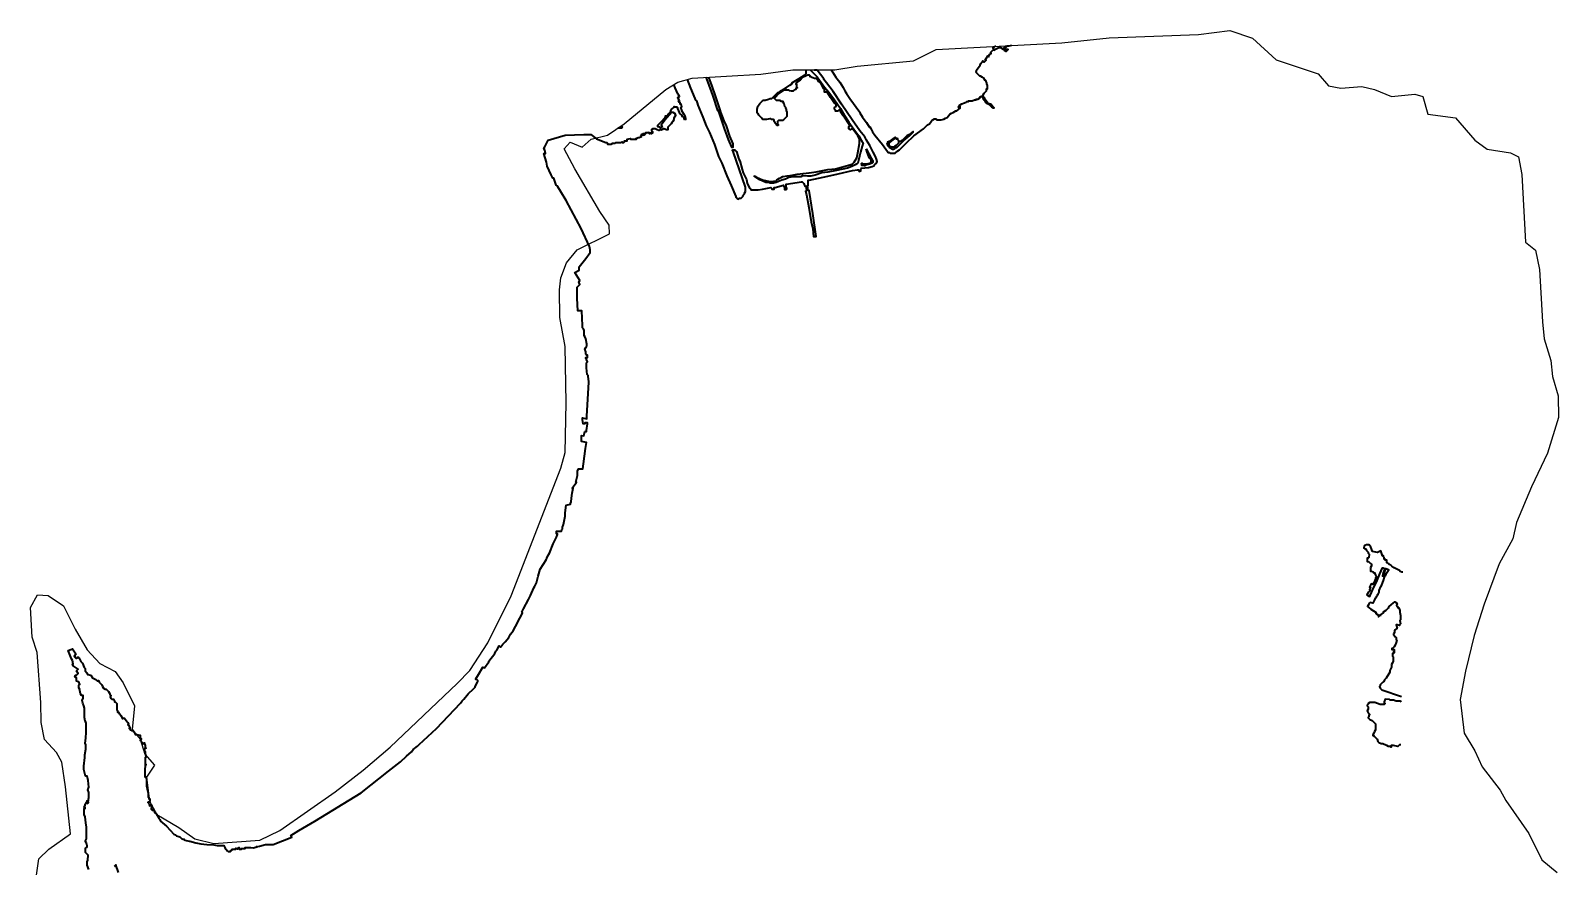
# Model space of a CAD drawing. Header units: metres. Extents: x 267365 to 277461, y 2088854 to 2108025.
# Drawn here: x 269887 to 277061, y 2104100 to 2108025 of the extents above; entities that cross this region are included whole.
import ezdxf

# ---------------------------------------------------------------- set-up
doc = ezdxf.new("R2010")
doc.units = ezdxf.units.M
doc.layers.add('HIGH TIDE LINE', color=7, linetype='Continuous', true_color=0xff00c5)
doc.layers.add('village', color=3, linetype='Continuous')

msp = doc.modelspace()

# ---------------------------------------------------------------- linework, layer by layer
at = {"color": 6}
msp.add_lwpolyline([(272926.1, 2107782.3), (272994, 2107801.8)], dxfattribs=at)
at = {"layer": 'HIGH TIDE LINE', "lineweight": 35}
for points in [[(273645.7, 2107841.1), (273651.9, 2107830.5), (273667.6, 2107806.4), (273687.3, 2107782.3), (273702.9, 2107758.2), (273710.7, 2107742.2), (273718.5, 2107730.1), (273730.2, 2107710.1), (273734.2, 2107706), (273781.3, 2107641.8), (273781.2, 2107637.8), (273792.9, 2107617.7), (273796.9, 2107613.7), (273812.6, 2107593.6), (273824.3, 2107573.5), (273828.3, 2107573.5), (273832.2, 2107565.5), (273840, 2107549.5), (273851.7, 2107533.4), (273887.1, 2107489.2), (273910.6, 2107457), (273914.5, 2107453), (273918.5, 2107453), (273922.5, 2107448.9), (273926.4, 2107448.9), (273930.4, 2107448.8), (273934.4, 2107448.8), (273938.4, 2107448.7), (273942.4, 2107448.7), (273946.4, 2107448.7), (273958.4, 2107460.5), (273966.5, 2107464.4), (273998.7, 2107495.9), (274034.9, 2107531.3), (274079.1, 2107562.7), (274087.2, 2107570.6), (274095.2, 2107578.4), (274099.2, 2107582.4), (274107.2, 2107586.3), (274115.3, 2107598.1), (274119.4, 2107602.1), (274123.4, 2107606), (274131.4, 2107609.9), (274135.4, 2107609.8), (274143.3, 2107605.8), (274155.3, 2107605.6), (274163.2, 2107605.6), (274175.2, 2107609.4), (274183.2, 2107613.3), (274191.2, 2107617.2), (274203.4, 2107633), (274211.4, 2107636.9), (274219.4, 2107640.8), (274231.4, 2107648.6), (274235.4, 2107648.6), (274251.5, 2107660.3), (274251.5, 2107664.3), (274247.5, 2107660.4), (274243.6, 2107668.4), (274251.6, 2107668.3), (274247.6, 2107672.3), (274251.7, 2107676.3), (274259.7, 2107680.1), (274267.7, 2107684), (274279.7, 2107687.9), (274283.7, 2107691.8), (274287.7, 2107691.8), (274291.7, 2107691.7), (274291.7, 2107695.7), (274295.7, 2107695.7), (274299.7, 2107695.6), (274307.6, 2107695.5), (274319.6, 2107699.4), (274327.6, 2107699.3), (274327.6, 2107703.3), (274335.6, 2107703.2), (274339.6, 2107707.1), (274343.6, 2107707.1), (274347.7, 2107715), (274351.7, 2107715), (274355.7, 2107714.9), (274359.6, 2107706.9), (274359.5, 2107702.9), (274363.5, 2107702.9), (274363.4, 2107698.9), (274367.4, 2107698.8), (274367.4, 2107694.9), (274371.3, 2107686.8), (274371.3, 2107686.8), (274375.3, 2107686.8), (274379.2, 2107682.8), (274387.1, 2107678.7), (274391.1, 2107674.7), (274398.9, 2107666.6), (274406.9, 2107662.5), (274410.8, 2107662.5), (274406.9, 2107666.5), (274403, 2107670.6), (274395.1, 2107678.6), (274383.2, 2107682.7), (274367.5, 2107702.8), (274367.5, 2107706.8), (274363.5, 2107706.9), (274363.6, 2107710.8), (274359.6, 2107714.9), (274355.7, 2107718.9), (274359.7, 2107722.8), (274363.8, 2107730.8), (274363.8, 2107730.8), (274363.8, 2107730.8), (274363.8, 2107730.8), (274367.8, 2107734.7), (274371.9, 2107738.6), (274375.9, 2107742.6), (274376, 2107750.5), (274380, 2107750.5), (274380, 2107754.5), (274380.1, 2107758.5), (274380.1, 2107762.4), (274380.1, 2107766.4), (274376.3, 2107774.4), (274376.3, 2107778.4), (274372.5, 2107790.4), (274368.5, 2107790.5), (274360.6, 2107802.5), (274356.7, 2107806.5), (274352.7, 2107806.6), (274348.8, 2107810.6), (274344.8, 2107810.6), (274329.1, 2107826.8), (274325.1, 2107830.8), (274329.1, 2107834.7), (274329.2, 2107838.7), (274345.4, 2107862.4), (274349.5, 2107870.4), (274357.6, 2107882.2), (274361.5, 2107878.2), (274365.5, 2107878.1), (274373.5, 2107886), (274369.6, 2107886.1), (274373.6, 2107894), (274381.7, 2107905.8), (274385.7, 2107901.8), (274385.7, 2107905.8), (274385.8, 2107909.8), (274389.7, 2107909.7), (274389.8, 2107913.7), (274397.8, 2107917.6), (274393.9, 2107921.6), (274397.9, 2107925.6), (274401.9, 2107929.5), (274410, 2107937.4), (274409.9, 2107933.4), (274417.9, 2107937.3), (274434, 2107945.1), (274437.9, 2107945), (274441.9, 2107945), (274453.8, 2107936.9), (274457.7, 2107932.9), (274465.6, 2107928.8), (274469.6, 2107928.7), (274473.6, 2107932.7), (274477.7, 2107936.6), (274473.7, 2107936.7), (274469.7, 2107936.7), (274465.7, 2107936.8), (274461.8, 2107940.8), (274457.8, 2107940.8), (274457.9, 2107944.8), (274461.8, 2107944.8), (274465.8, 2107944.7), (274465.9, 2107948.7), (274473.9, 2107952.6), (274481.8, 2107952.5), (274493.8, 2107956.4)], [(274418.1, 2107953.2), (274414.1, 2107949.3), (274410.1, 2107945.4), (274406, 2107941.4), (274406.1, 2107945.4), (274406.1, 2107949.4)], [(272969.6, 2107794.8), (272985.9, 2107754.4), (273005.3, 2107706.3), (273009.2, 2107698.3), (273013.1, 2107694.3), (273017, 2107686.3), (273020.8, 2107674.3), (273044.1, 2107618.2), (273059.6, 2107578.2), (273075.1, 2107546.2), (273098.4, 2107490.2), (273117.7, 2107434.2), (273133.3, 2107402.1), (273156.5, 2107342.1), (273175.9, 2107298), (273199.2, 2107246), (273199.2, 2107242), (273203.1, 2107238), (273211, 2107233.9), (273215, 2107237.8), (273219, 2107237.8), (273223, 2107237.8), (273227, 2107241.7), (273231.1, 2107245.6), (273231.1, 2107249.6), (273235.1, 2107253.6), (273239.2, 2107257.5), (273239.2, 2107261.5), (273243.3, 2107269.4), (273243.4, 2107277.4), (273243.5, 2107289.3), (273185.7, 2107457.3), (273181.7, 2107461.3), (273185.8, 2107465.3), (273189.7, 2107465.2), (273193.7, 2107465.2), (273193.7, 2107461.2), (273197.7, 2107461.1), (273201.6, 2107457.1), (273213.1, 2107421.1), (273217, 2107413.1), (273228.5, 2107373.1), (273232.3, 2107357.2), (273247.9, 2107325.1), (273251.7, 2107309.1), (273263.4, 2107285.1), (273267.3, 2107281.1), (273271.2, 2107277), (273275.2, 2107277), (273279.2, 2107277), (273303.1, 2107276.7), (273323.1, 2107280.4), (273363, 2107288), (273366.9, 2107283.9), (273366.9, 2107279.9), (273370.9, 2107279.9), (273374.8, 2107279.9), (273378.8, 2107279.8), (273378.9, 2107283.8), (273378.9, 2107287.8), (273382.9, 2107287.7), (273422.9, 2107299.2), (273422.8, 2107295.2), (273426.7, 2107287.2), (273426.6, 2107279.3), (273434.6, 2107279.2), (273438.6, 2107283.1), (273434.7, 2107291.1), (273434.8, 2107299.1), (273434.9, 2107303.1), (273506.7, 2107314.2), (273510.7, 2107314.2), (273514.6, 2107310.1), (273518.5, 2107306.1), (273522.4, 2107294.1), (273526.4, 2107294.1), (273530.1, 2107274.1), (273526.1, 2107270.2), (273529.9, 2107254.2), (273541.2, 2107194.3), (273552.3, 2107126.5), (273560, 2107094.5), (273563.5, 2107058.6), (273575.5, 2107058.5), (273560.8, 2107166.2), (273542.1, 2107274), (273538.1, 2107274), (273534.4, 2107298), (273538.4, 2107297.9), (273538.4, 2107301.9), (273538.5, 2107313.9), (273538.6, 2107317.8), (273538.6, 2107321.8), (273542.6, 2107321.8), (273630.5, 2107340.7), (273678.4, 2107352.1), (273746.3, 2107367.3), (273770.2, 2107371), (273774.2, 2107370.9), (273778.1, 2107366.9), (273778.1, 2107362.9), (273786.1, 2107366.8), (273786.1, 2107370.8), (273786.2, 2107378.8), (273822.1, 2107382.3), (273838.1, 2107386.1), (273846.1, 2107390), (273850.1, 2107394), (273858.2, 2107401.9), (273862.3, 2107409.8), (273858.4, 2107421.8), (273854.6, 2107433.8), (273842.9, 2107453.8), (273827.3, 2107485.9), (273811.6, 2107509.9), (273803.8, 2107526), (273780.3, 2107554.1), (273745, 2107606.3), (273694, 2107678.6), (273654.9, 2107738.8), (273623.5, 2107779), (273611.7, 2107795.1), (273611.8, 2107799), (273580.4, 2107839.2), (273576.4, 2107839.3), (273572.4, 2107839.3), (273568.4, 2107839.4), (273567.9, 2107840.5)], [(273547.6, 2107840.3), (273548.5, 2107839.6), (273564.2, 2107823.5), (273580, 2107807.4), (273591.8, 2107791.3), (273615.3, 2107759.2), (273634.9, 2107735), (273662.4, 2107698.9), (273689.8, 2107658.7), (273709.4, 2107626.6), (273728.9, 2107594.5), (273752.5, 2107562.4), (273776, 2107530.3), (273787.7, 2107510.2), (273791.6, 2107502.2), (273795.6, 2107498.2), (273791.4, 2107482.3), (273783.1, 2107454.5), (273778.9, 2107434.6), (273774.7, 2107414.8), (273770.6, 2107402.8), (273766.5, 2107398.9), (273758.5, 2107395), (273742.5, 2107387.2), (273722.5, 2107379.5), (273670.6, 2107368.1), (273630.7, 2107360.6), (273602.8, 2107356.9), (273570.8, 2107345.4), (273550.8, 2107341.6), (273534.9, 2107341.8), (273515, 2107342), (273511, 2107342.1), (273503, 2107338.2), (273491, 2107338.3), (273471.1, 2107338.5), (273447.2, 2107334.8), (273431.1, 2107327), (273415.2, 2107323.2), (273399.1, 2107315.4), (273387.2, 2107311.6), (273375.2, 2107307.7), (273367.2, 2107307.8), (273359.2, 2107307.9), (273351.3, 2107312), (273339.4, 2107312.1), (273311.6, 2107324.4), (273283.9, 2107340.6), (273287.9, 2107340.6), (273295.8, 2107336.5), (273323.6, 2107324.3), (273343.4, 2107320), (273363.3, 2107315.8), (273387.2, 2107319.6), (273391.3, 2107323.5), (273395.3, 2107327.4), (273403.3, 2107331.3), (273411.3, 2107335.2), (273419.3, 2107339.1), (273439.3, 2107342.9), (273463.2, 2107346.6), (273487.2, 2107350.3), (273515.1, 2107354), (273543, 2107357.6), (273574.9, 2107361.2), (273630.8, 2107372.6), (273666.7, 2107376.1), (273722.6, 2107391.4), (273738.6, 2107395.2), (273746.6, 2107399.1), (273750.7, 2107403.1), (273754.7, 2107407), (273758.8, 2107414.9), (273766.9, 2107426.8), (273771.1, 2107450.6), (273779.6, 2107494.4), (273779.7, 2107502.3), (273779.8, 2107514.3), (273772, 2107530.3), (273748.5, 2107562.5), (273744.5, 2107562.5), (273740.5, 2107562.5), (273736.5, 2107558.6), (273732.6, 2107562.6), (273728.6, 2107562.7), (273728.6, 2107566.7), (273728.7, 2107570.6), (273728.7, 2107574.6), (273736.7, 2107578.5), (273732.8, 2107582.5), (273709.3, 2107618.7), (273701.4, 2107626.7), (273697.5, 2107630.8), (273697.5, 2107634.7), (273693.6, 2107638.8), (273689.7, 2107646.8), (273689.7, 2107650.8), (273685.8, 2107650.8), (273681.8, 2107650.9), (273677.7, 2107646.9), (273673.8, 2107647), (273669.8, 2107647), (273665.8, 2107647), (273665.8, 2107651), (273661.9, 2107655.1), (273662, 2107659), (273662, 2107663), (273666, 2107667), (273670.1, 2107670.9), (273670.1, 2107674.9), (273670.1, 2107678.9), (273662.2, 2107682.9), (273642.6, 2107711.1), (273627, 2107735.1), (273623, 2107735.2), (273619, 2107735.2), (273615, 2107735.3), (273615.1, 2107739.3), (273615.1, 2107743.2), (273615.2, 2107747.2), (273611.2, 2107751.2), (273599.5, 2107775.3), (273591.7, 2107783.3), (273587.7, 2107783.4), (273583.8, 2107791.4), (273579.9, 2107795.4), (273575.9, 2107799.5), (273568, 2107799.5), (273560, 2107803.6), (273556, 2107803.7), (273552.1, 2107807.7), (273548.1, 2107807.7), (273548.2, 2107811.7), (273544.2, 2107815.7), (273540.3, 2107815.8), (273536.3, 2107815.8), (273528.3, 2107811.9), (273512.2, 2107804.2), (273500.2, 2107792.3), (273484.1, 2107780.6), (273480, 2107772.7), (273484, 2107772.6), (273484, 2107768.6), (273483.9, 2107764.6), (273483.9, 2107760.7), (273487.8, 2107756.6), (273479.8, 2107752.7), (273479.7, 2107748.8), (273471.7, 2107744.9), (273467.7, 2107740.9), (273459.7, 2107741), (273451.8, 2107741.1), (273447.8, 2107745.1), (273439.9, 2107745.2), (273427.9, 2107745.4), (273423.9, 2107745.4), (273419.9, 2107741.5), (273411.9, 2107737.6), (273399.9, 2107729.7), (273383.7, 2107710), (273379.7, 2107706.1), (273383.6, 2107702), (273387.6, 2107698), (273395.5, 2107697.9), (273403.5, 2107697.8), (273411.4, 2107693.8), (273419.4, 2107693.7), (273419.3, 2107689.7), (273423.2, 2107681.7), (273427.1, 2107669.7), (273431, 2107665.6), (273431, 2107661.7), (273434.9, 2107657.6), (273434.8, 2107649.7), (273438.7, 2107641.7), (273438.7, 2107637.7), (273438.6, 2107633.7), (273438.6, 2107629.7), (273438.5, 2107625.7), (273438.5, 2107621.7), (273434.4, 2107617.8), (273426.4, 2107609.9), (273422.4, 2107606), (273418.3, 2107602.1), (273410.4, 2107602.1), (273406.4, 2107602.2), (273402.4, 2107602.2), (273398.4, 2107602.3), (273394.4, 2107598.3), (273394.3, 2107594.4), (273394.3, 2107590.4), (273394.3, 2107586.4), (273398.2, 2107582.4), (273394.2, 2107578.4), (273390.2, 2107582.5), (273386.3, 2107586.5), (273382.4, 2107590.5), (273382.4, 2107594.5), (273378.5, 2107598.5), (273378.5, 2107602.5), (273374.6, 2107606.5), (273366.6, 2107606.6), (273362.7, 2107610.7), (273358.7, 2107610.7), (273342.7, 2107606.9), (273334.7, 2107607), (273326.8, 2107607.1), (273322.8, 2107611.1), (273318.9, 2107615.1), (273315, 2107619.2), (273307.1, 2107627.2), (273303.2, 2107635.2), (273299.3, 2107639.3), (273299.3, 2107647.2), (273299.4, 2107655.2), (273299.5, 2107663.2), (273299.6, 2107667.1), (273311.7, 2107682.9), (273315.7, 2107686.9), (273323.8, 2107694.8), (273327.8, 2107698.7), (273335.8, 2107698.6), (273351.8, 2107702.4), (273359.8, 2107706.3), (273367.7, 2107706.2), (273371.8, 2107710.1), (273375.7, 2107710.1), (273375.8, 2107714.1), (273379.8, 2107718), (273387.9, 2107725.9), (273395.9, 2107733.8), (273403.9, 2107737.7), (273408, 2107741.6), (273428, 2107753.3), (273436, 2107757.2), (273452.1, 2107769), (273460.1, 2107772.9), (273464.2, 2107780.8), (273496.3, 2107800.4), (273520.3, 2107816), (273528.4, 2107823.9), (273528.4, 2107827.9), (273528.5, 2107831.9), (273528.6, 2107839.8), (273528.6, 2107840.2)], [(270160, 2104085.5), (270152.3, 2104105.5), (270152.4, 2104113.4), (270152.4, 2104117.4), (270152.4, 2104121.4), (270156.5, 2104129.3), (270156.8, 2104153.2), (270152.9, 2104157.2), (270145, 2104165.3), (270145, 2104169.3), (270145.1, 2104177.2), (270145.2, 2104185.2), (270149.2, 2104189.2), (270153.3, 2104193.1), (270153.3, 2104197.1), (270149.5, 2104209.1), (270145.6, 2104217.1), (270145.6, 2104221.1), (270149.7, 2104229), (270150.3, 2104284.8), (270146.6, 2104304.7), (270142.9, 2104332.6), (270139.1, 2104344.6), (270139.1, 2104348.6), (270139.2, 2104356.6), (270139.2, 2104360.6), (270139.3, 2104368.5), (270139.4, 2104372.5), (270143.3, 2104372.5), (270143.4, 2104376.5), (270139.4, 2104376.5), (270143.5, 2104388.4), (270143.6, 2104392.4), (270147.6, 2104396.3), (270147.6, 2104400.3), (270151.6, 2104396.3), (270159.6, 2104400.2), (270155.6, 2104400.2), (270151.7, 2104408.2), (270155.7, 2104408.2), (270159.7, 2104408.1), (270159.8, 2104416.1), (270159.9, 2104424.1), (270159.9, 2104428.1), (270160.1, 2104448), (270156.3, 2104460), (270160.4, 2104471.9), (270156.8, 2104503.8), (270153, 2104523.8), (270145.1, 2104523.8), (270137.5, 2104555.8), (270137.5, 2104559.8), (270137.6, 2104563.8), (270137.6, 2104571.7), (270142.1, 2104611.5), (270142.2, 2104623.5), (270146.5, 2104651.3), (270146.7, 2104671.2), (270142.8, 2104679.2), (270147.1, 2104703.1), (270147.4, 2104731), (270147.6, 2104750.9), (270147.8, 2104766.8), (270147.9, 2104774.8), (270144, 2104782.8), (270140.2, 2104798.8), (270140.4, 2104810.7), (270140.5, 2104826.7), (270140.7, 2104842.6), (270136.9, 2104854.6), (270133, 2104866.6), (270129.2, 2104878.6), (270133.3, 2104890.5), (270133.4, 2104898.5), (270133.4, 2104902.4), (270125.5, 2104902.5), (270121.6, 2104910.5), (270117.8, 2104926.5), (270117.8, 2104930.5), (270113.9, 2104938.5), (270114, 2104942.5), (270114.1, 2104950.5), (270118.1, 2104954.4), (270114.2, 2104966.4), (270110.3, 2104966.4), (270102.3, 2104970.5), (270102.4, 2104974.5), (270102.5, 2104982.5), (270102.5, 2104986.4), (270098.5, 2104986.5), (270094.6, 2104994.5), (270098.7, 2104998.4), (270102.7, 2104998.4), (270110.7, 2105006.3), (270102.9, 2105018.3), (270110.9, 2105026.2), (270087.2, 2105042.4), (270083.3, 2105050.4), (270087.3, 2105050.4), (270083.5, 2105066.3), (270079.6, 2105074.4), (270064.1, 2105114.4), (270076.1, 2105118.2), (270084.1, 2105122.1), (270099.8, 2105098), (270091.7, 2105086.2), (270095.7, 2105086.1), (270095.6, 2105082.1), (270099.6, 2105078.1), (270103.6, 2105078.1), (270107.6, 2105082), (270111.6, 2105082), (270115.5, 2105077.9), (270123.3, 2105061.9), (270131.2, 2105053.8), (270138.9, 2105033.8), (270142.8, 2105029.8), (270142.7, 2105017.9), (270150.6, 2105009.8), (270154.5, 2105001.8), (270170.4, 2104997.6), (270178.2, 2104985.6), (270194, 2104977.4), (270201.9, 2104969.4), (270205.9, 2104973.3), (270209.8, 2104965.3), (270217.7, 2104957.3), (270221.6, 2104953.2), (270225.5, 2104945.2), (270229.4, 2104937.2), (270237.3, 2104933.1), (270241.3, 2104933.1), (270245.3, 2104929.1), (270249.2, 2104925), (270253.1, 2104921), (270257, 2104913), (270260.9, 2104905), (270264.9, 2104900.9), (270260.8, 2104897), (270264.7, 2104889), (270268.7, 2104885), (270276.6, 2104884.9), (270280.5, 2104876.9), (270280.5, 2104872.9), (270284.5, 2104872.8), (270288.4, 2104868.8), (270292.3, 2104864.8), (270292.3, 2104860.8), (270292.2, 2104856.8), (270292.1, 2104844.9), (270292, 2104836.9), (270296, 2104832.9), (270295.9, 2104824.9), (270299.8, 2104824.9), (270303.7, 2104816.8), (270307.7, 2104812.8), (270311.6, 2104808.8), (270319.4, 2104796.7), (270319.4, 2104792.8), (270319.4, 2104796.7), (270323.4, 2104796.7), (270327.4, 2104796.7), (270335.2, 2104784.6), (270343.1, 2104776.6), (270347, 2104768.5), (270343, 2104764.6), (270347, 2104764.6), (270354.7, 2104748.5), (270350.8, 2104748.6), (270358.6, 2104740.5), (270362.6, 2104736.5), (270366.6, 2104740.4), (270370.5, 2104732.4), (270374.4, 2104728.4), (270378.4, 2104724.4), (270378.3, 2104720.4), (270382.3, 2104720.3), (270386.3, 2104720.3), (270398.2, 2104716.2), (270402.2, 2104716.1), (270402.1, 2104712.1), (270402, 2104700.2), (270406, 2104700.2), (270405.9, 2104696.2), (270401.9, 2104692.2), (270405.8, 2104688.2), (270409.8, 2104684.2), (270409.7, 2104676.2), (270413.7, 2104676.2), (270421.7, 2104680.1), (270421.6, 2104676.1), (270425.5, 2104668.1), (270425.4, 2104660.1), (270429.4, 2104656.1), (270421.4, 2104652.2), (270421.3, 2104644.2), (270425.2, 2104640.2), (270425.2, 2104636.2), (270425.1, 2104628.2), (270429, 2104620.2), (270428.9, 2104612.2), (270424.9, 2104612.3), (270424.8, 2104608.3), (270424.8, 2104604.3), (270424.7, 2104592.4), (270424.5, 2104580.4), (270428.5, 2104580.4), (270428.5, 2104576.4), (270424.5, 2104576.4), (270424.2, 2104552.5), (270424.1, 2104544.6), (270424.1, 2104540.6), (270424, 2104536.6), (270424, 2104532.6), (270423.9, 2104528.6), (270423.9, 2104524.7), (270423.9, 2104520.7), (270427.8, 2104520.6), (270427.8, 2104516.6), (270431.7, 2104512.6), (270431.7, 2104508.6), (270431.5, 2104496.7), (270431.5, 2104488.7), (270431.4, 2104480.8), (270431.3, 2104476.8), (270435.2, 2104464.8), (270438.9, 2104444.8), (270438.9, 2104440.8), (270438.8, 2104436.8), (270438.7, 2104428.9), (270438.7, 2104424.9), (270442.7, 2104424.9), (270442.6, 2104416.9), (270446.6, 2104416.8), (270446.4, 2104404.9), (270438.4, 2104401), (270442.4, 2104397), (270446.2, 2104385), (270454.2, 2104388.9), (270458.2, 2104384.8), (270454.1, 2104380.9), (270454.1, 2104376.9), (270454, 2104372.9), (270454, 2104369), (270458, 2104368.9), (270457.9, 2104364.9), (270461.9, 2104364.9), (270465.9, 2104364.8), (270469.8, 2104356.8), (270469.7, 2104352.8), (270477.6, 2104344.8), (270485.5, 2104332.7), (270489.3, 2104324.7), (270493.3, 2104320.7), (270497.2, 2104312.7), (270524.8, 2104288.5), (270560.2, 2104252.2), (270568.1, 2104248.1), (270572.1, 2104244.1), (270584, 2104240), (270588, 2104239.9), (270595.8, 2104231.9), (270603.8, 2104227.8), (270607.7, 2104227.8), (270611.7, 2104223.7), (270631.5, 2104219.5), (270635.5, 2104219.5), (270663.3, 2104211.2), (270687.2, 2104207), (270715, 2104202.7), (270746.9, 2104202.3), (270762.7, 2104198.1), (270782.7, 2104197.9), (270794.6, 2104197.8), (270798.5, 2104189.8), (270802.4, 2104181.7), (270806.3, 2104177.7), (270810.3, 2104173.7), (270814.2, 2104169.7), (270818.2, 2104169.6), (270822.2, 2104169.6), (270826.2, 2104169.5), (270826.2, 2104173.5), (270834.2, 2104177.4), (270834.3, 2104181.4), (270838.2, 2104181.3), (270842.2, 2104181.3), (270846.2, 2104181.2), (270850.2, 2104181.2), (270850.2, 2104185.2), (270854.2, 2104185.1), (270858.2, 2104185.1), (270858.2, 2104181.1), (270858.2, 2104185.1), (270866.2, 2104189), (270866.1, 2104181), (270870.1, 2104181), (270878.1, 2104180.9), (270878.1, 2104184.9), (270886.1, 2104184.8), (270890.1, 2104184.7), (270894, 2104184.7), (270894.1, 2104188.7), (270906, 2104188.5), (270910, 2104188.5), (270914, 2104188.4), (270918, 2104188.4), (270922, 2104188.4), (270933.9, 2104188.2), (270949.9, 2104192), (270945.9, 2104192.1), (270961.9, 2104195.9), (270989.9, 2104203.5), (271005.8, 2104203.3), (271025.7, 2104203.1), (271113.7, 2104238), (271109.8, 2104246), (271145.9, 2104269.5), (271222.1, 2104312.4), (271438.7, 2104445.4), (271567.3, 2104547.5), (271623.6, 2104590.7), (271651.8, 2104618.3), (271675.9, 2104637.9), (271684, 2104649.8), (271704.1, 2104665.5), (271708.1, 2104669.4), (271712.2, 2104673.4), (271792.7, 2104748.2), (271905.5, 2104866.4), (271913.6, 2104878.3), (271921.7, 2104886.1), (271941.9, 2104909.8), (271966.1, 2104933.4), (271974.1, 2104941.3), (271974.2, 2104945.3), (271986.3, 2104965.1), (271986.4, 2104969.1), (271986.4, 2104973), (271982.5, 2104977.1), (271978.5, 2104977.1), (271978.5, 2104981.1), (271990.7, 2105000.9), (272011, 2105036.5), (272019, 2105032.4), (272039.2, 2105060.1), (272039.2, 2105064.1), (272067.5, 2105099.6), (272071.6, 2105111.5), (272075.7, 2105115.4), (272087.8, 2105135.2), (272091.8, 2105131.2), (272095.8, 2105131.2), (272103.9, 2105143), (272115.9, 2105154.8), (272132.1, 2105174.6), (272140.2, 2105190.4), (272152.4, 2105206.2), (272164.5, 2105226), (272184.9, 2105265.6), (272197.1, 2105289.4), (272193.2, 2105293.4), (272201.3, 2105309.2), (272225.7, 2105352.8), (272233.9, 2105372.6), (272250.3, 2105408.3), (272254.3, 2105416.2), (272262.5, 2105432), (272270.8, 2105463.8), (272279.1, 2105495.6), (272307.5, 2105539.1), (272307.6, 2105543.1), (272311.6, 2105547), (272315.7, 2105558.9), (272323.8, 2105570.8), (272340.2, 2105614.4), (272356.5, 2105646.1), (272360.6, 2105658), (272360.7, 2105662), (272356.7, 2105662), (272356.8, 2105666), (272356.8, 2105670), (272356.8, 2105674), (272360.8, 2105673.9), (272364.8, 2105673.9), (272368.8, 2105673.8), (272372.8, 2105673.8), (272376.8, 2105673.7), (272380.7, 2105673.7), (272380.8, 2105681.7), (272384.9, 2105685.6), (272384.9, 2105693.6), (272389.1, 2105705.5), (272397.5, 2105745.2), (272397.7, 2105761.2), (272402.1, 2105797), (272422, 2105800.7), (272422.1, 2105804.7), (272426.1, 2105812.6), (272426.3, 2105828.6), (272430.6, 2105852.4), (272434.8, 2105876.3), (272430.8, 2105876.3), (272447, 2105900), (272451.1, 2105904), (272447.1, 2105904), (272455.4, 2105935.8), (272455.6, 2105951.7), (272455.6, 2105955.7), (272459.8, 2105967.6), (272467.7, 2105967.5), (272471.7, 2105967.5), (272479.7, 2105967.4), (272483.9, 2105991.2), (272488.3, 2106027), (272492.7, 2106062.8), (272497, 2106090.7), (272473.1, 2106094.9), (272473.5, 2106122.8), (272485.4, 2106122.7), (272489.6, 2106142.6), (272493.6, 2106142.5), (272497.6, 2106142.5), (272497.6, 2106146.5), (272502, 2106178.3), (272502, 2106182.3), (272490.1, 2106182.4), (272490, 2106178.4), (272482.1, 2106178.5), (272478.3, 2106198.5), (272478.4, 2106206.4), (272498.3, 2106202.2), (272498.4, 2106214.2), (272508.2, 2106373.4), (272508.2, 2106377.4), (272504.5, 2106401.3), (272504.6, 2106405.3), (272500.6, 2106409.3), (272497, 2106441.3), (272497.3, 2106465.2), (272501.3, 2106469.1), (272497.4, 2106481.1), (272493.5, 2106485.1), (272493.6, 2106489.1), (272497.5, 2106489.1), (272501.5, 2106489), (272501.7, 2106501), (272497.7, 2106501), (272493.7, 2106505), (272493.9, 2106517), (272490, 2106529), (272494.1, 2106536.9), (272498.1, 2106540.8), (272498.2, 2106544.8), (272498.3, 2106552.8), (272494.5, 2106576.7), (272490.7, 2106584.8), (272486.8, 2106592.8), (272486.9, 2106600.7), (272486.9, 2106604.7), (272487, 2106616.7), (272483.1, 2106624.7), (272479.2, 2106628.7), (272479.3, 2106636.7), (272479.3, 2106640.7), (272476.1, 2106708.4), (272472.1, 2106708.5), (272456.2, 2106708.6), (272452.9, 2106768.4), (272453.4, 2106808.3), (272453.5, 2106820.2), (272465.6, 2106832), (272461.7, 2106844), (272465.8, 2106851.9), (272442.3, 2106888.1), (272462.4, 2106899.8), (272462.5, 2106915.7), (272494.9, 2106955.2), (272515.1, 2106982.9), (272515.2, 2106994.8), (272511.4, 2107010.8), (272472.5, 2107094.9), (272402.3, 2107227.1), (272375, 2107271.3), (272363.2, 2107291.3), (272359.3, 2107295.4), (272355.4, 2107299.4), (272343.8, 2107331.4), (272339.8, 2107331.4), (272332, 2107347.5), (272312.6, 2107387.5), (272308.8, 2107407.5), (272297.3, 2107447.5), (272305.3, 2107447.4), (272301.5, 2107463.3), (272297.6, 2107471.4), (272301.6, 2107479.3), (272317.9, 2107511), (272397.9, 2107534), (272485.5, 2107536.9), (272517.4, 2107536.6), (272545, 2107516.3), (272588.7, 2107499.9), (272592.7, 2107499.9), (272596.6, 2107495.8), (272596.5, 2107491.9), (272608.5, 2107491.7), (272612.5, 2107491.7), (272620.5, 2107495.6), (272624.5, 2107495.5), (272632.4, 2107495.4), (272636.5, 2107499.4), (272656.4, 2107499.2), (272664.4, 2107503), (272664.3, 2107499.1), (272672.3, 2107499), (272676.3, 2107502.9), (272676.4, 2107506.9), (272688.3, 2107506.8), (272688.4, 2107514.7), (272704.4, 2107518.5), (272704.3, 2107514.5), (272712.3, 2107514.5), (272720.3, 2107514.4), (272724.3, 2107514.3), (272732.2, 2107514.2), (272728.3, 2107518.3), (272740.3, 2107522.1), (272744.3, 2107522.1), (272752.3, 2107525.9), (272752.3, 2107529.9), (272756.3, 2107525.9), (272756.3, 2107529.9), (272756.3, 2107533.9), (272756.4, 2107537.9), (272760.3, 2107533.8), (272760.4, 2107537.8), (272764.4, 2107541.7), (272764.3, 2107533.8), (272772.3, 2107537.7), (272768.4, 2107541.7), (272772.4, 2107541.7), (272776.4, 2107541.6), (272776.4, 2107545.6), (272784.4, 2107545.5), (272788.3, 2107545.5), (272792.3, 2107545.4), (272788.3, 2107545.5), (272792.3, 2107545.4), (272792.3, 2107541.4), (272796.3, 2107541.4), (272796.3, 2107545.4), (272800.3, 2107545.3), (272800.2, 2107541.3), (272804.2, 2107541.3), (272804.3, 2107545.3), (272808.3, 2107545.2), (272808.3, 2107549.2), (272804.4, 2107553.2), (272804.4, 2107557.2), (272804.5, 2107561.2), (272808.4, 2107561.2), (272808.5, 2107565.1), (272812.5, 2107565.1), (272816.5, 2107565.1), (272820.4, 2107565), (272828.4, 2107560.9), (272836.3, 2107556.9), (272840.3, 2107556.8), (272844.3, 2107560.8), (272848.2, 2107556.7), (272852.2, 2107560.7), (272860.3, 2107564.6), (272872.2, 2107560.4), (272880.1, 2107560.4), (272880.2, 2107568.3), (272880.3, 2107572.3), (272884.3, 2107576.2), (272888.3, 2107580.2), (272896.4, 2107588.1), (272900.4, 2107596), (272904.5, 2107599.9), (272908.5, 2107607.8), (272908.6, 2107615.8), (272916.7, 2107627.7), (272912.8, 2107635.7), (272904.9, 2107639.7), (272897, 2107639.8), (272864.7, 2107604.3), (272856.6, 2107592.5), (272848.5, 2107580.6), (272852.4, 2107572.6), (272848.4, 2107568.7), (272844.4, 2107568.7), (272836.5, 2107572.8), (272832.5, 2107572.8), (272832.5, 2107576.8), (272832.6, 2107580.8), (272836.6, 2107584.7), (272840.6, 2107588.7), (272852.7, 2107600.5), (272868.9, 2107620.2), (272868.9, 2107624.2), (272872.9, 2107624.2), (272876.9, 2107624.1), (272876.9, 2107628.1), (272880.9, 2107632.1), (272885, 2107636), (272889, 2107639.9), (272893, 2107643.9), (272893.1, 2107647.8), (272893.1, 2107651.8), (272897.1, 2107655.8), (272901.2, 2107659.7), (272905.2, 2107663.6), (272909.2, 2107667.6), (272913.2, 2107667.5), (272917.2, 2107667.5), (272921.2, 2107667.4), (272921.1, 2107663.5), (272925.1, 2107663.4), (272925.1, 2107659.4), (272928.9, 2107647.4), (272932.8, 2107639.4), (272940.7, 2107631.4), (272944.6, 2107627.3), (272944.6, 2107623.4), (272952.5, 2107619.3), (272956.3, 2107607.3), (272960.4, 2107611.2), (272964.3, 2107607.2), (272964.4, 2107611.2), (272960.5, 2107623.2), (272952.7, 2107635.2), (272944.8, 2107647.3), (272944.9, 2107651.2), (272941, 2107663.2), (272945.1, 2107667.2), (272941.2, 2107679.2), (272937.2, 2107679.2), (272937.3, 2107683.2), (272937.3, 2107687.2), (272933.3, 2107687.2), (272929.5, 2107695.2), (272933.4, 2107695.2), (272929.5, 2107703.2), (272929.6, 2107707.2), (272925.6, 2107707.2), (272925.7, 2107711.2), (272933.7, 2107715.1), (272929.8, 2107723.1), (272925.8, 2107727.2), (272914.2, 2107755.2), (272907.8, 2107771.2)], [(273057.1, 2107805.3), (273065.9, 2107785.3), (273089.1, 2107721.3), (273112.2, 2107649.3), (273124.2, 2107653.2), (273104.9, 2107713.2), (273085.6, 2107769.2), (273077.9, 2107789.2), (273071.4, 2107806.1)], [(272657.2, 2107575.9), (272657.2, 2107574.8), (272661.2, 2107574.8), (272665.2, 2107574.7), (272661.1, 2107566.8), (272649.2, 2107567), (272649.2, 2107570.9)], [(276329.9, 2105481.5), (276325.9, 2105481.5), (276318, 2105485.6), (276314, 2105489.6), (276290.3, 2105501.9), (276278.4, 2105510), (276274.5, 2105514), (276266.6, 2105518.1), (276262.6, 2105522.1), (276258.7, 2105526.1), (276254.7, 2105526.2), (276254.8, 2105538.1), (276246.9, 2105538.2), (276246.9, 2105542.2), (276242.9, 2105542.2), (276243, 2105550.2), (276239.1, 2105554.2), (276239.1, 2105558.2), (276235.2, 2105558.3), (276227.5, 2105582.2), (276211.4, 2105574.5), (276187.6, 2105578.7), (276179.9, 2105598.7), (276172, 2105610.8), (276160.1, 2105610.9), (276152.1, 2105607), (276148, 2105603.1), (276147.9, 2105595.1), (276151.9, 2105591.1), (276155.9, 2105591), (276159.8, 2105587), (276159.8, 2105583), (276163.7, 2105579), (276167.6, 2105575), (276167.6, 2105571), (276171.5, 2105566.9), (276171.3, 2105551), (276167.3, 2105547.1), (276163.3, 2105547.1), (276163.2, 2105531.2), (276171.1, 2105531.1), (276179, 2105523), (276182.9, 2105519), (276182.8, 2105511), (276178.8, 2105503.1), (276178.6, 2105487.2), (276182.6, 2105487.1), (276190.5, 2105483.1), (276194.4, 2105479), (276198.4, 2105479), (276198.4, 2105475), (276202.3, 2105467), (276206.1, 2105459), (276202.1, 2105455.1), (276206.1, 2105455), (276202.1, 2105451.1), (276193.9, 2105431.2), (276189.8, 2105423.3), (276181.9, 2105427.4), (276173.7, 2105411.6), (276177.7, 2105411.5), (276173.6, 2105399.6), (276177.5, 2105395.6), (276169.5, 2105387.7), (276161.4, 2105375.8), (276173.2, 2105367.7), (276177.3, 2105371.7), (276193.7, 2105411.3), (276205.9, 2105435.1), (276210, 2105443), (276222.3, 2105474.7), (276234.5, 2105502.5), (276238.5, 2105502.4), (276246.4, 2105498.4), (276238.2, 2105478.5), (276234.1, 2105462.7), (276242.2, 2105474.5), (276250.4, 2105498.3), (276262.3, 2105494.2), (276262.3, 2105490.2), (276250.1, 2105470.4), (276246, 2105462.5), (276242, 2105458.6), (276237.8, 2105442.7), (276229.6, 2105422.9), (276225.5, 2105411), (276221.5, 2105407), (276221.4, 2105403), (276217.4, 2105395.1), (276217.3, 2105387.2), (276213.2, 2105379.2), (276213.2, 2105375.2), (276209.2, 2105375.3), (276209.1, 2105371.3), (276205.1, 2105367.4), (276205.1, 2105363.4), (276201, 2105359.5), (276197, 2105351.5), (276188.8, 2105335.7), (276176.9, 2105339.8), (276172.9, 2105335.9), (276168.8, 2105327.9), (276164.7, 2105320), (276180.5, 2105307.9), (276204.3, 2105291.7), (276204.2, 2105287.7), (276216.1, 2105279.6), (276216, 2105271.6), (276224, 2105279.5), (276240.1, 2105291.3), (276240.1, 2105295.3), (276252.2, 2105303.1), (276260.2, 2105311), (276264.3, 2105314.9), (276264.3, 2105318.9), (276276.4, 2105330.7), (276292.5, 2105342.5), (276300.4, 2105338.4), (276304.3, 2105330.4), (276300.2, 2105326.5), (276304.2, 2105322.4), (276308.1, 2105314.4), (276312.1, 2105314.4), (276315.9, 2105302.4), (276315.8, 2105294.4), (276319.6, 2105278.4), (276319.4, 2105258.5), (276315.4, 2105254.6), (276319.2, 2105238.6), (276315.1, 2105234.7), (276315.1, 2105230.7), (276303.2, 2105234.8), (276299.2, 2105234.8), (276303, 2105218.9), (276294.9, 2105211), (276290.9, 2105207), (276290.8, 2105199.1), (276286.8, 2105191.2), (276286.7, 2105187.2), (276290.7, 2105183.1), (276290.6, 2105179.2), (276294.6, 2105179.1), (276298.5, 2105175.1), (276298.4, 2105167.1), (276302.4, 2105163.1), (276298.3, 2105151.2), (276294.1, 2105139.3), (276290.1, 2105131.4), (276286, 2105127.4), (276282, 2105123.5), (276278, 2105123.5), (276278, 2105119.5), (276289.9, 2105119.4), (276289.7, 2105103.5), (276285.8, 2105107.5), (276285.7, 2105099.5), (276281.7, 2105099.6), (276281.6, 2105087.6), (276285.5, 2105083.6), (276285.3, 2105063.7), (276281.2, 2105055.8), (276277.2, 2105047.8), (276277, 2105035.9), (276268.9, 2105020.1), (276268.8, 2105012.1), (276264.7, 2105004.2), (276252.5, 2104984.4), (276244.5, 2104976.5), (276240.4, 2104968.6), (276236.4, 2104964.7), (276228.3, 2104956.8), (276224.3, 2104952.8), (276224.3, 2104948.9), (276220.2, 2104944.9), (276224.1, 2104936.9), (276228.1, 2104932.9), (276232, 2104928.8), (276323.3, 2104897.3)], [(276323, 2104872), (276319, 2104876.1), (276299.1, 2104876.3), (276287.2, 2104880.4), (276271.3, 2104880.6), (276267.3, 2104884.6), (276247.4, 2104884.9), (276243.3, 2104872.9), (276243.2, 2104865), (276247.2, 2104864.9), (276243.2, 2104861), (276223.3, 2104861.2), (276199.5, 2104869.5), (276175.6, 2104869.7), (276167.6, 2104865.8), (276167.5, 2104861.9), (276163.5, 2104857.9), (276163.4, 2104853.9), (276167.4, 2104849.9), (276167.2, 2104838), (276163.2, 2104830), (276167.1, 2104822), (276174.9, 2104814), (276170.9, 2104810), (276170.8, 2104802.1), (276166.8, 2104798.1), (276174.7, 2104790.1), (276186.6, 2104785.9), (276194.4, 2104777.9), (276202.3, 2104769.8), (276202, 2104741.9), (276197.9, 2104734), (276193.9, 2104726.1), (276189.8, 2104718.2), (276189.7, 2104714.2), (276193.7, 2104714.2), (276197.7, 2104710.1), (276201.6, 2104706.1), (276205.5, 2104702.1), (276209.5, 2104698), (276213.3, 2104686), (276217.2, 2104682), (276229.2, 2104677.9), (276237.1, 2104677.8), (276253, 2104669.7), (276260.9, 2104665.6), (276272.8, 2104665.5), (276272.8, 2104661.5), (276276.8, 2104661.4), (276276.9, 2104669.4), (276284.8, 2104669.3), (276304.7, 2104665.1), (276308.7, 2104665), (276312.7, 2104669), (276316.7, 2104672.9), (276320.7, 2104672.9)], [(270299.3, 2104071.9), (270287.7, 2104107.9), (270287.7, 2104103.9), (270279.7, 2104100)]]:
    msp.add_lwpolyline(points, dxfattribs=at)
for points in [[(273124.2, 2107653.2), (273116.1, 2107649.3), (273143.1, 2107565.3), (273162.4, 2107513.3), (273177.9, 2107477.3), (273185.9, 2107477.2), (273185.9, 2107481.2), (273186, 2107485.2), (273186, 2107489.2), (273186.1, 2107493.1), (273170.5, 2107529.2), (273155.2, 2107577.2), (273143.5, 2107601.2), (273128, 2107641.2)], [(273947.2, 2107520.4), (273947.2, 2107524.3), (273919.1, 2107504.7), (273911.1, 2107500.8), (273911.1, 2107496.9), (273907, 2107492.9), (273911, 2107492.9), (273910.9, 2107484.9), (273914.9, 2107480.9), (273918.8, 2107476.9), (273926.7, 2107472.8), (273934.6, 2107468.7), (273938.6, 2107468.7), (273946.6, 2107472.6), (273950.7, 2107476.5), (273954.6, 2107476.5), (273958.7, 2107480.4), (273966.7, 2107488.3), (273970.8, 2107492.2), (273986.9, 2107508), (274015, 2107531.5), (274019, 2107535.5), (274031.1, 2107547.3), (274031.2, 2107551.3), (274011.1, 2107535.6), (274003.1, 2107531.7), (273978.9, 2107508), (273970.9, 2107504.2), (273966.9, 2107504.2), (273959, 2107512.3), (273959.1, 2107516.2), (273951.2, 2107520.3), (273951.1, 2107516.3), (273955.1, 2107516.3), (273963, 2107508.2), (273962.9, 2107504.2), (273962.9, 2107500.3), (273962.8, 2107496.3), (273958.8, 2107492.3), (273950.7, 2107484.5), (273942.7, 2107480.6), (273938.7, 2107476.6), (273934.7, 2107476.7), (273930.7, 2107476.7), (273922.8, 2107480.8), (273918.9, 2107484.8), (273918.9, 2107488.8), (273915, 2107492.8), (273919, 2107492.8), (273919, 2107496.8), (273923, 2107500.7), (273943.1, 2107516.4)], [(273811.2, 2107470.1), (273834.6, 2107426), (273838.5, 2107418), (273842.4, 2107414), (273842.4, 2107410), (273842.3, 2107406), (273838.3, 2107402.1), (273826.3, 2107398.2), (273814.3, 2107394.4), (273810.3, 2107394.4), (273802.3, 2107390.5), (273794.3, 2107390.6), (273790.4, 2107390.7), (273790.4, 2107394.7), (273786.5, 2107398.7), (273790.5, 2107402.6), (273794.4, 2107398.6), (273798.4, 2107398.5), (273802.4, 2107398.5), (273814.3, 2107398.4), (273826.3, 2107402.2), (273834.3, 2107406.1), (273834.4, 2107410.1), (273834.4, 2107414.1), (273834.5, 2107418.1), (273826.6, 2107426.1), (273822.7, 2107434.1), (273815, 2107454.1)], [(276224, 2105275.5), (276224, 2105279.5)]]:
    msp.add_lwpolyline(points, close=True, dxfattribs=at)
at = {"layer": 'village', "color": 90}
for points in [[(272994, 2107801.8), (273315.3, 2107819.5), (273466.4, 2107839.7), (273663.1, 2107841.2), (273768.8, 2107857.2), (274033.4, 2107882), (274138.8, 2107935.8), (274728.6, 2107967), (274951.5, 2107991.4), (275371.2, 2108006.2), (275518.3, 2108024.9), (275624.7, 2107989.3), (275735.2, 2107888), (275932.4, 2107821.6), (275982, 2107765.2), (276038.8, 2107754.3), (276137.1, 2107762.7), (276197.7, 2107748), (276277.4, 2107714.6), (276386.9, 2107726.8), (276424.9, 2107715.8), (276448.2, 2107632.8), (276576.9, 2107614.9), (276668.5, 2107509.7), (276725.6, 2107468.6), (276835.4, 2107450.6), (276873.4, 2107432), (276889.2, 2107348.9), (276906.8, 2107031.3), (276952.5, 2106993.9), (276972.1, 2106903.3), (276985.4, 2106657.5), (276993.6, 2106578.2), (277024.7, 2106476.3), (277032.9, 2106400.7), (277060.1, 2106310.2), (277060.9, 2106208.1), (277009.3, 2106041.2), (276934.9, 2105881.8), (276864.4, 2105714.8), (276846.1, 2105639), (276782.7, 2105521.2), (276712.4, 2105331.6), (276664.4, 2105183.7), (276624.1, 2105016.9), (276598.7, 2104884.4), (276618.9, 2104725.7), (276668.7, 2104642.9), (276703.3, 2104567.5), (276787.4, 2104458.5), (276814.3, 2104409.6), (276921.4, 2104255.3), (276982.9, 2104131.1), (277055.2, 2104071.1)], [(269915, 2104059.8), (269925.6, 2104136.1), (269972.3, 2104181.3), (270074.9, 2104253.9), (270050.7, 2104473.4), (270034.1, 2104589.9), (270009, 2104634.5), (269952.5, 2104696.9), (269936.2, 2104775.2), (269935.4, 2104869.4), (269917.9, 2105104.7), (269894.9, 2105176.3), (269887, 2105315.2), (269920.2, 2105376), (269969.5, 2105371.9), (270041.7, 2105323.2), (270096.3, 2105213.7), (270153.2, 2105117.8), (270212, 2105053.2), (270284, 2105015.7), (270322.6, 2104962.2), (270375, 2104854.9), (270364.7, 2104742.8), (270400.9, 2104698.2), (270423.9, 2104626.6), (270469.1, 2104575.4), (270431.5, 2104519.1), (270445.8, 2104407.1), (270479.9, 2104344.6), (270583.6, 2104282.6), (270658, 2104229.4), (270747.8, 2104207.7), (270963, 2104222.9), (271056.8, 2104268.5), (271317.6, 2104450), (271449.1, 2104551.9), (271576, 2104660.5), (271889.8, 2104959.1), (271949.8, 2105020), (272034, 2105150.8), (272144.3, 2105371.4), (272377.2, 2105969.7), (272396.8, 2106043.9), (272401.7, 2106277.1), (272397.3, 2106541.6), (272371.6, 2106678.2), (272370.5, 2106808.2), (272376.8, 2106864.3), (272403.1, 2106934.1), (272454.2, 2106995), (272606.1, 2107070.2), (272603.5, 2107110.5), (272560.4, 2107175.2), (272442.2, 2107376.1), (272392.2, 2107469.9), (272421.1, 2107501.4), (272477.3, 2107477.2), (272519.6, 2107514.3), (272595.2, 2107533.9), (272674.2, 2107587.4), (272869.6, 2107747.8), (272926.1, 2107782.3)]]:
    msp.add_lwpolyline(points, dxfattribs=at)

doc.saveas('drawing.dxf')
